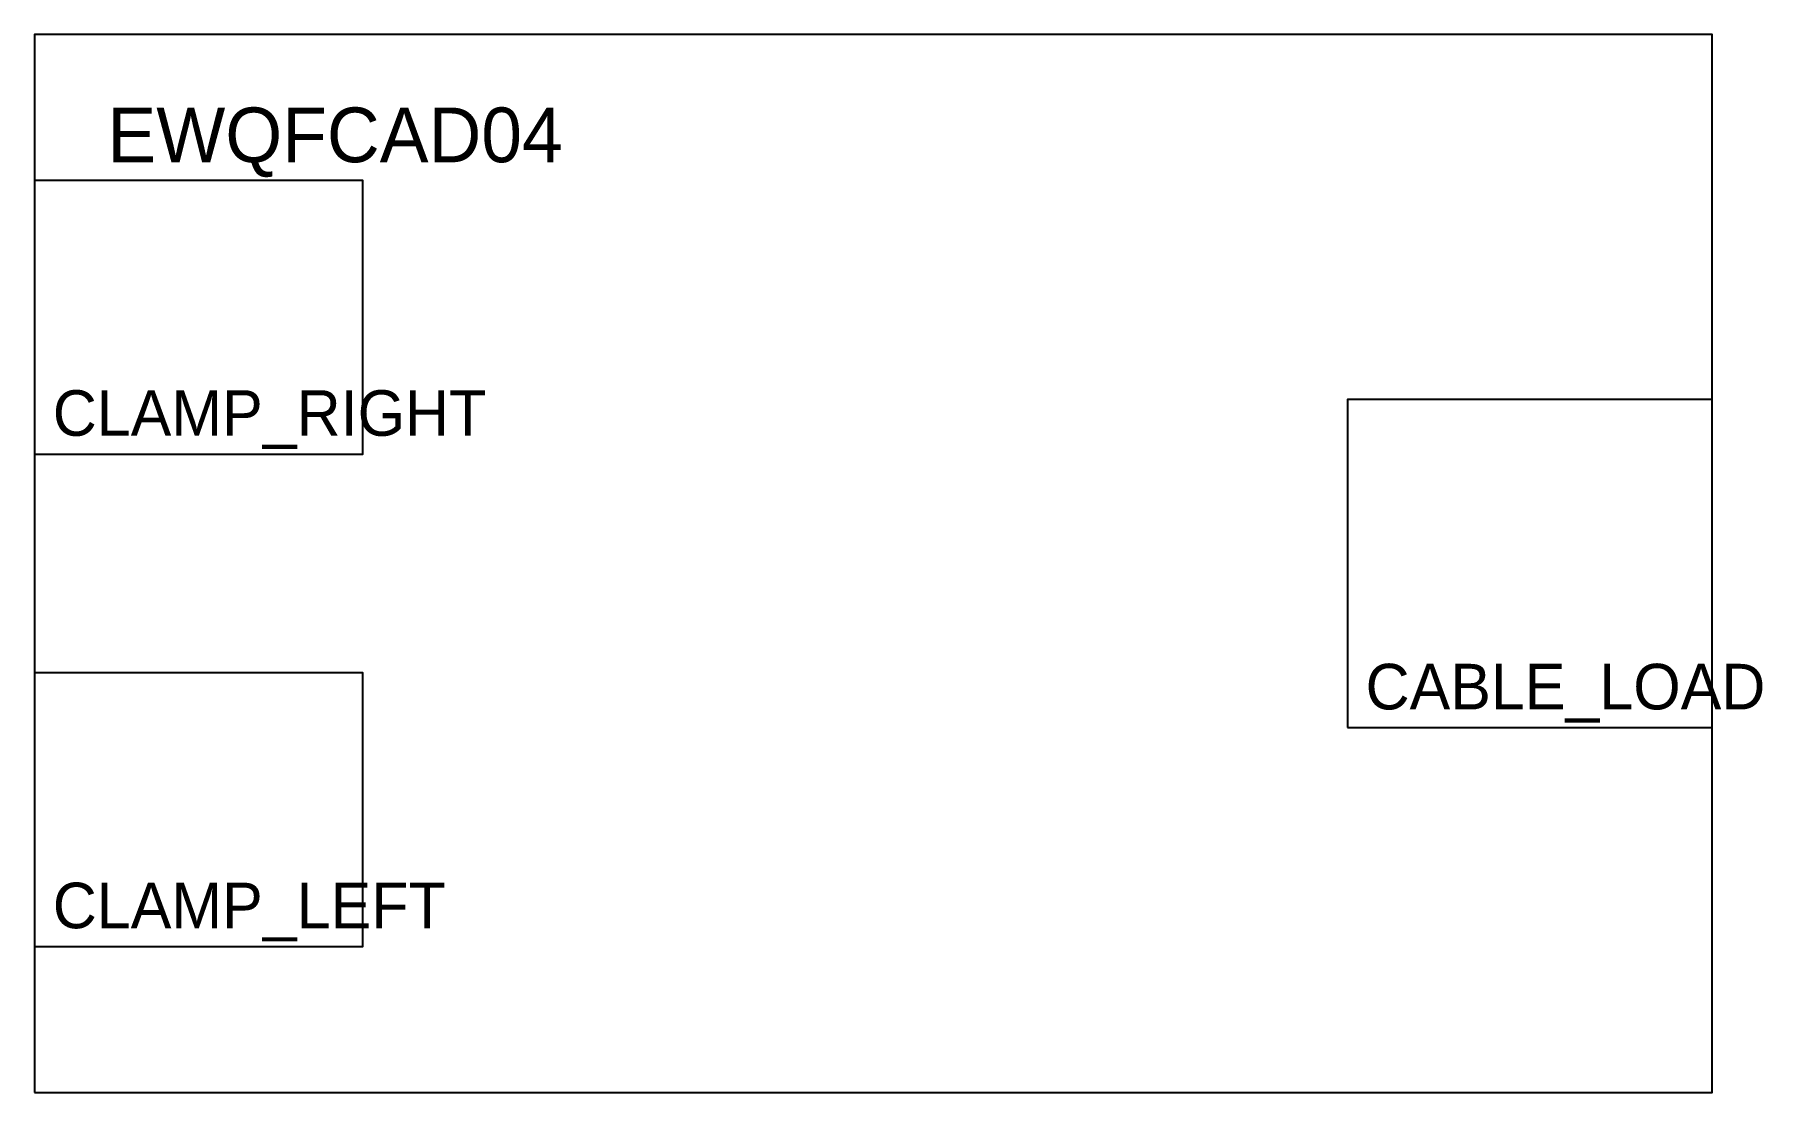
# Model space of a CAD drawing. Header units: metres. Extents: x 0 to 94.8, y 0 to 58.
import ezdxf

# ---------------------------------------------------------------- set-up
doc = ezdxf.new("R2010")
doc.units = ezdxf.units.M
for name, color, linetype in [('ENVELOPE', 7, 'Continuous'), ('LABEL', 7, 'Continuous'), ('LOAD_ZONE', 7, 'Continuous'), ('SUPPORT_ZONE', 7, 'Continuous')]:
    doc.layers.add(name, color=color, linetype=linetype)

msp = doc.modelspace()

# ---------------------------------------------------------------- linework, layer by layer
at = {"layer": 'ENVELOPE'}
msp.add_lwpolyline([(0, 0), (92, 0), (92, 58), (0, 58)], close=True, dxfattribs=at)
at = {"layer": 'LOAD_ZONE'}
msp.add_lwpolyline([(72, 20), (92, 20), (92, 38), (72, 38)], close=True, dxfattribs=at)
at = {"layer": 'SUPPORT_ZONE'}
for points in [[(0, 35), (18, 35), (18, 50), (0, 50)], [(0, 8), (18, 8), (18, 23), (0, 23)]]:
    msp.add_lwpolyline(points, close=True, dxfattribs=at)

# ---------------------------------------------------------------- texts
at = {"layer": 'LABEL'}
for s, height, p in [('EWQFCAD04', 3, (4, 51)), ('CLAMP_RIGHT', 2.5, (1, 36)), ('CABLE_LOAD', 2.5, (73, 21)), ('CLAMP_LEFT', 2.5, (1, 9))]:
    msp.add_text(s, height=height, dxfattribs=at).set_placement(p)

doc.saveas('drawing.dxf')
